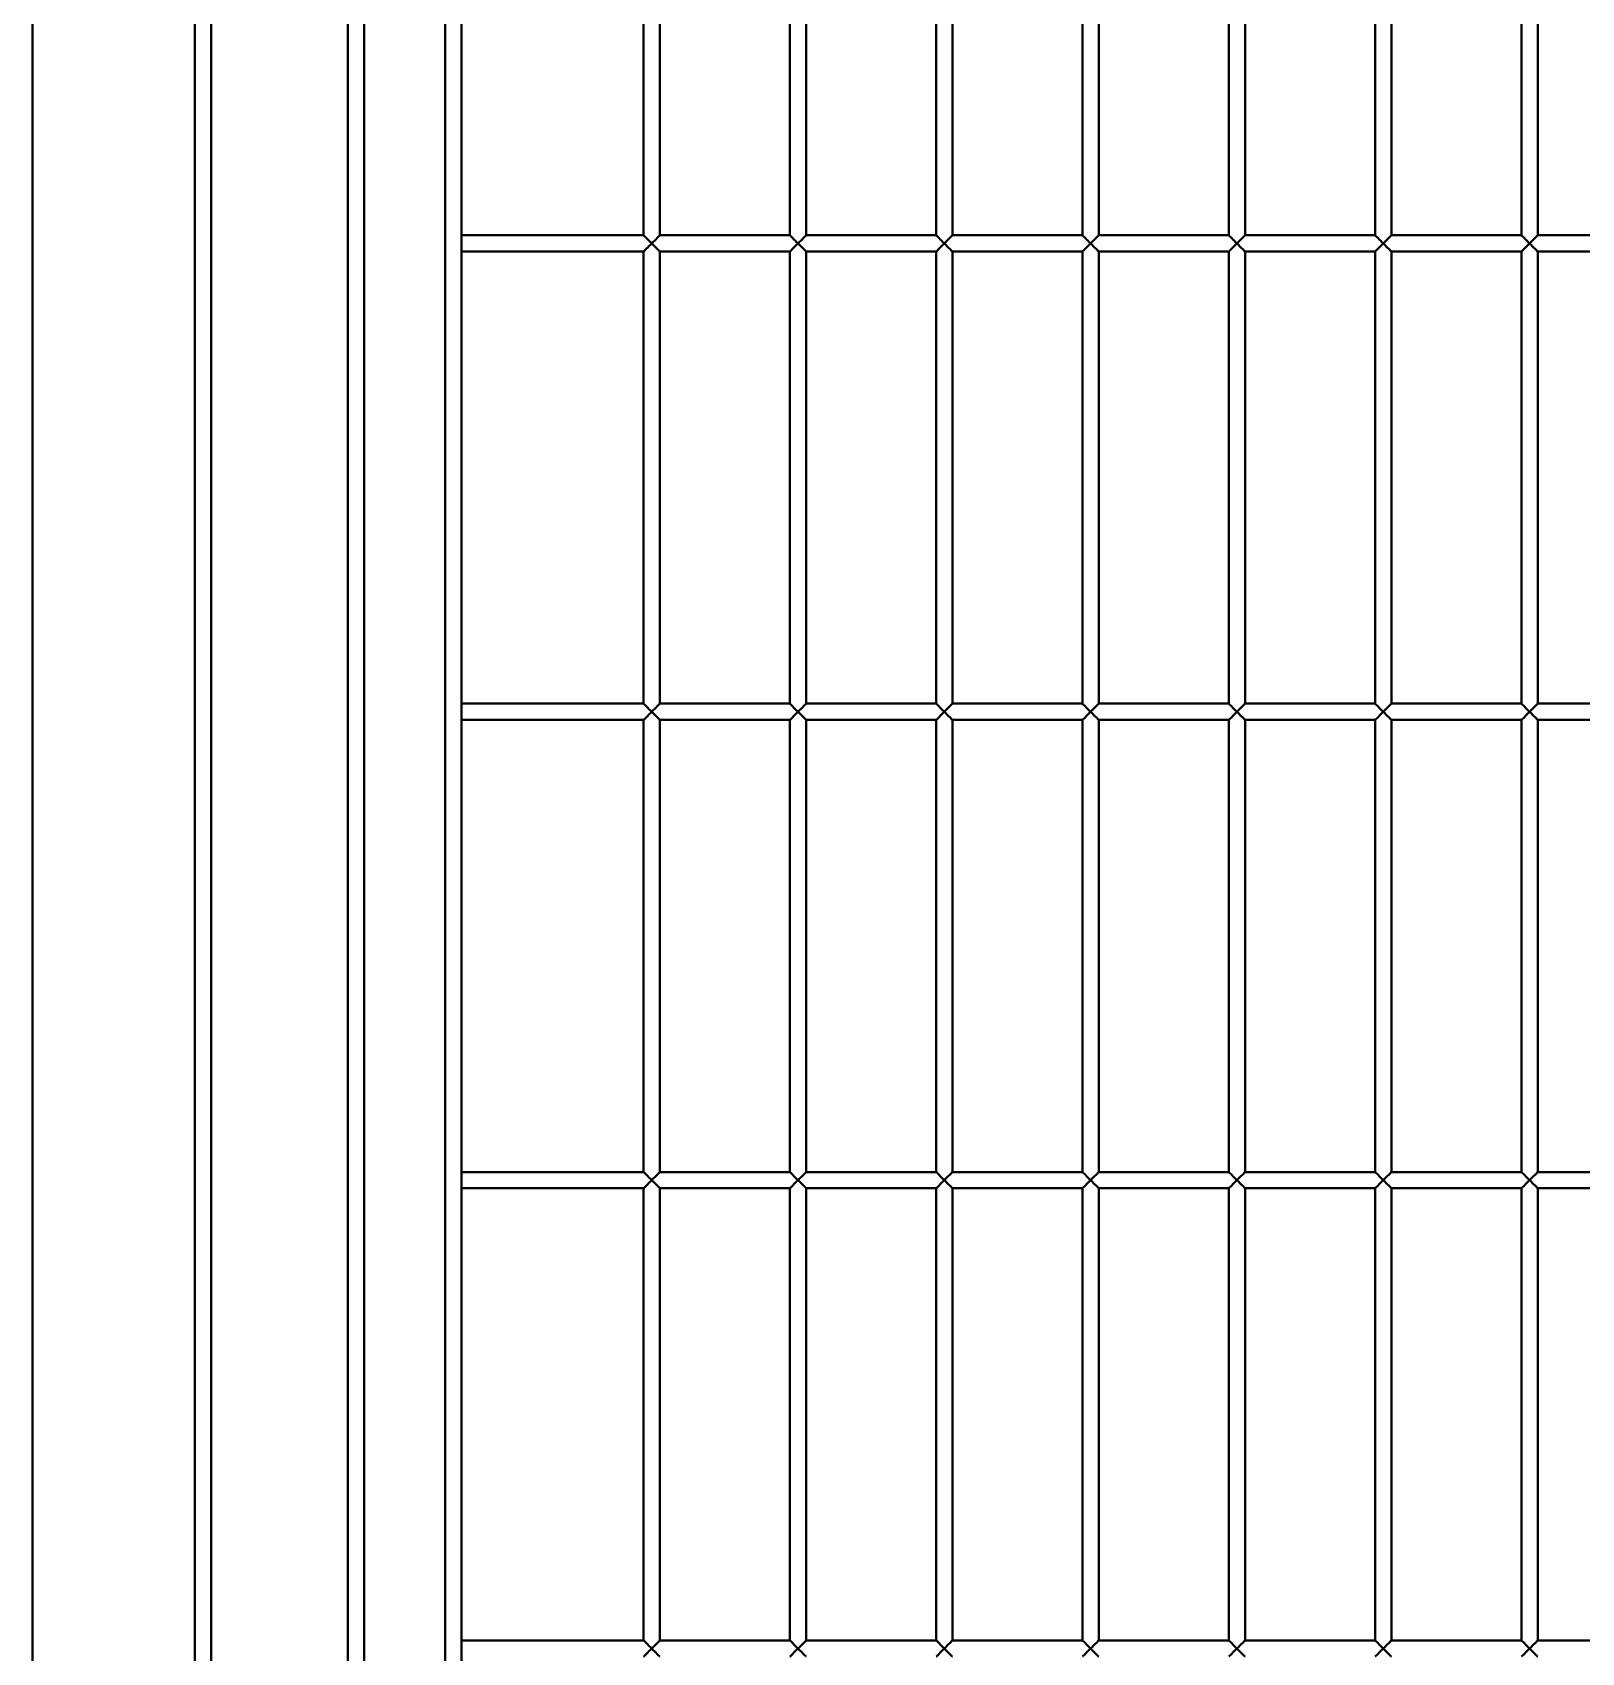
# Model space of a CAD drawing. Header units: millimetres. Extents: x 0 to 297, y 0 to 210.
# Drawn here: x 226.755 to 231.52, y 165.798 to 170.779 of the extents above; entities that cross this region are included whole.
import ezdxf

# ---------------------------------------------------------------- set-up
doc = ezdxf.new("R2010")
doc.units = ezdxf.units.MM
doc.layers.add('轮廓实线层', color=7, linetype='Continuous', lineweight=40)

msp = doc.modelspace()

# ---------------------------------------------------------------- linework, layer by layer
at = {"layer": '轮廓实线层', "color": 7, "linetype": 'Continuous', "lineweight": 40}
for p, q in [((226.7548, 175.7603), (226.7548, 155.7603)), ((227.2548, 155.7603), (227.2548, 175.7603)), ((227.3048, 175.7603), (227.3048, 155.7603)), ((227.7248, 156.7603), (227.7248, 174.7603)), ((227.7748, 174.7103), (227.7748, 156.8103)), ((228.0248, 157.0603), (228.0248, 174.4603)), ((228.0748, 174.4103), (228.0748, 157.1103)), ((228.6348, 171.5453), (228.6348, 170.1553)), ((228.6848, 170.1553), (228.6848, 171.5453)), ((229.0848, 171.5453), (229.0848, 170.1553)), ((229.1348, 170.1553), (229.1348, 171.5453)), ((229.5348, 171.5453), (229.5348, 170.1553)), ((229.5848, 170.1553), (229.5848, 171.5453)), ((229.9848, 171.5453), (229.9848, 170.1553)), ((230.0348, 170.1553), (230.0348, 171.5453)), ((230.4348, 171.5453), (230.4348, 170.1553)), ((230.4848, 170.1553), (230.4848, 171.5453)), ((230.8848, 171.5453), (230.8848, 170.1553)), ((230.9348, 170.1553), (230.9348, 171.5453)), ((231.3348, 171.5453), (231.3348, 170.1553)), ((231.3848, 170.1553), (231.3848, 171.5453)), ((228.6348, 170.1553), (228.0748, 170.1553)), ((229.0848, 170.1553), (228.6848, 170.1553)), ((229.5348, 170.1553), (229.1348, 170.1553)), ((229.9848, 170.1553), (229.5848, 170.1553)), ((230.4348, 170.1553), (230.0348, 170.1553)), ((230.8848, 170.1553), (230.4848, 170.1553)), ((231.3348, 170.1553), (230.9348, 170.1553)), ((231.7848, 170.1553), (231.3848, 170.1553)), ((228.0748, 170.1053), (228.6348, 170.1053)), ((228.6348, 170.1053), (228.6348, 168.7153)), ((228.6848, 168.7153), (228.6848, 170.1053)), ((228.6848, 170.1053), (229.0848, 170.1053)), ((229.0848, 170.1053), (229.0848, 168.7153)), ((229.1348, 168.7153), (229.1348, 170.1053)), ((229.1348, 170.1053), (229.5348, 170.1053)), ((229.5348, 170.1053), (229.5348, 168.7153)), ((229.5848, 168.7153), (229.5848, 170.1053)), ((229.5848, 170.1053), (229.9848, 170.1053)), ((229.9848, 170.1053), (229.9848, 168.7153)), ((230.0348, 168.7153), (230.0348, 170.1053)), ((230.0348, 170.1053), (230.4348, 170.1053)), ((230.4348, 170.1053), (230.4348, 168.7153)), ((230.4848, 168.7153), (230.4848, 170.1053)), ((230.4848, 170.1053), (230.8848, 170.1053)), ((230.8848, 170.1053), (230.8848, 168.7153)), ((230.9348, 168.7153), (230.9348, 170.1053)), ((230.9348, 170.1053), (231.3348, 170.1053)), ((231.3348, 170.1053), (231.3348, 168.7153)), ((231.3848, 168.7153), (231.3848, 170.1053)), ((231.3848, 170.1053), (231.7848, 170.1053)), ((228.6348, 168.7153), (228.0748, 168.7153)), ((229.0848, 168.7153), (228.6848, 168.7153)), ((229.5348, 168.7153), (229.1348, 168.7153)), ((229.9848, 168.7153), (229.5848, 168.7153)), ((230.4348, 168.7153), (230.0348, 168.7153)), ((230.8848, 168.7153), (230.4848, 168.7153)), ((231.3348, 168.7153), (230.9348, 168.7153)), ((231.7848, 168.7153), (231.3848, 168.7153)), ((228.0748, 168.6653), (228.6348, 168.6653)), ((228.6348, 168.6653), (228.6348, 167.2753)), ((228.6848, 167.2753), (228.6848, 168.6653)), ((228.6848, 168.6653), (229.0848, 168.6653)), ((229.0848, 168.6653), (229.0848, 167.2753)), ((229.1348, 167.2753), (229.1348, 168.6653)), ((229.1348, 168.6653), (229.5348, 168.6653)), ((229.5348, 168.6653), (229.5348, 167.2753)), ((229.5848, 167.2753), (229.5848, 168.6653)), ((229.5848, 168.6653), (229.9848, 168.6653)), ((229.9848, 168.6653), (229.9848, 167.2753)), ((230.0348, 167.2753), (230.0348, 168.6653)), ((230.0348, 168.6653), (230.4348, 168.6653)), ((230.4348, 168.6653), (230.4348, 167.2753)), ((230.4848, 167.2753), (230.4848, 168.6653)), ((230.4848, 168.6653), (230.8848, 168.6653)), ((230.8848, 168.6653), (230.8848, 167.2753)), ((230.9348, 167.2753), (230.9348, 168.6653)), ((230.9348, 168.6653), (231.3348, 168.6653)), ((231.3348, 168.6653), (231.3348, 167.2753)), ((231.3848, 167.2753), (231.3848, 168.6653)), ((231.3848, 168.6653), (231.7848, 168.6653)), ((228.6348, 167.2753), (228.0748, 167.2753)), ((229.0848, 167.2753), (228.6848, 167.2753)), ((229.5348, 167.2753), (229.1348, 167.2753)), ((229.9848, 167.2753), (229.5848, 167.2753)), ((230.4348, 167.2753), (230.0348, 167.2753)), ((230.8848, 167.2753), (230.4848, 167.2753)), ((231.3348, 167.2753), (230.9348, 167.2753)), ((231.7848, 167.2753), (231.3848, 167.2753)), ((228.0748, 167.2253), (228.6348, 167.2253)), ((228.6348, 167.2253), (228.6348, 165.8353)), ((228.6848, 165.8353), (228.6848, 167.2253)), ((228.6848, 167.2253), (229.0848, 167.2253)), ((229.0848, 167.2253), (229.0848, 165.8353)), ((229.1348, 165.8353), (229.1348, 167.2253)), ((229.1348, 167.2253), (229.5348, 167.2253)), ((229.5348, 167.2253), (229.5348, 165.8353)), ((229.5848, 165.8353), (229.5848, 167.2253)), ((229.5848, 167.2253), (229.9848, 167.2253)), ((229.9848, 167.2253), (229.9848, 165.8353)), ((230.0348, 165.8353), (230.0348, 167.2253)), ((230.0348, 167.2253), (230.4348, 167.2253)), ((230.4348, 167.2253), (230.4348, 165.8353)), ((230.4848, 165.8353), (230.4848, 167.2253)), ((230.4848, 167.2253), (230.8848, 167.2253)), ((230.8848, 167.2253), (230.8848, 165.8353)), ((230.9348, 165.8353), (230.9348, 167.2253)), ((230.9348, 167.2253), (231.3348, 167.2253)), ((231.3348, 167.2253), (231.3348, 165.8353)), ((231.3848, 165.8353), (231.3848, 167.2253)), ((231.3848, 167.2253), (231.7848, 167.2253)), ((228.6348, 165.8353), (228.0748, 165.8353)), ((229.0848, 165.8353), (228.6848, 165.8353)), ((229.5348, 165.8353), (229.1348, 165.8353)), ((229.9848, 165.8353), (229.5848, 165.8353)), ((230.4348, 165.8353), (230.0348, 165.8353)), ((230.8848, 165.8353), (230.4848, 165.8353)), ((231.3348, 165.8353), (230.9348, 165.8353)), ((231.7848, 165.8353), (231.3848, 165.8353))]:
    msp.add_line(p, q, dxfattribs=at)
at = {"layer": '轮廓实线层', "color": 7, "linetype": 'Continuous', "lineweight": 40, "flags": 128}
for points in [[(228.6348, 170.1553), (228.6352, 170.1549), (228.6363, 170.1538), (228.6382, 170.1519), (228.6407, 170.1494), (228.6438, 170.1463), (228.6473, 170.1428), (228.6513, 170.1388), (228.6555, 170.1346), (228.6598, 170.1303)], [(228.6598, 170.1303), (228.6555, 170.1259), (228.6513, 170.1217), (228.6473, 170.1178), (228.6438, 170.1142), (228.6407, 170.1111), (228.6382, 170.1086), (228.6363, 170.1068), (228.6352, 170.1056), (228.6348, 170.1053)], [(228.6598, 170.1303), (228.6644, 170.1349), (228.6689, 170.1393), (228.673, 170.1434), (228.6767, 170.1471), (228.6798, 170.1502), (228.6822, 170.1526), (228.6839, 170.1543), (228.6847, 170.1552), (228.6848, 170.1553)], [(228.6848, 170.1053), (228.6847, 170.1054), (228.6839, 170.1062), (228.6822, 170.1079), (228.6798, 170.1103), (228.6767, 170.1134), (228.673, 170.1171), (228.6689, 170.1212), (228.6644, 170.1257), (228.6598, 170.1303)], [(229.0848, 170.1553), (229.0852, 170.1549), (229.0863, 170.1538), (229.0882, 170.1519), (229.0907, 170.1494), (229.0938, 170.1463), (229.0973, 170.1428), (229.1013, 170.1388), (229.1055, 170.1346), (229.1098, 170.1303)], [(229.1098, 170.1303), (229.1055, 170.1259), (229.1013, 170.1217), (229.0973, 170.1178), (229.0938, 170.1142), (229.0907, 170.1111), (229.0882, 170.1086), (229.0863, 170.1068), (229.0852, 170.1056), (229.0848, 170.1053)], [(229.1098, 170.1303), (229.1144, 170.1349), (229.1189, 170.1393), (229.123, 170.1434), (229.1267, 170.1471), (229.1298, 170.1502), (229.1322, 170.1526), (229.1339, 170.1543), (229.1347, 170.1552), (229.1348, 170.1553)], [(229.1348, 170.1053), (229.1347, 170.1054), (229.1339, 170.1062), (229.1322, 170.1079), (229.1298, 170.1103), (229.1267, 170.1134), (229.123, 170.1171), (229.1189, 170.1212), (229.1144, 170.1257), (229.1098, 170.1303)], [(229.5348, 170.1553), (229.5352, 170.1549), (229.5363, 170.1538), (229.5382, 170.1519), (229.5407, 170.1494), (229.5438, 170.1463), (229.5473, 170.1428), (229.5513, 170.1388), (229.5555, 170.1346), (229.5598, 170.1303)], [(229.5598, 170.1303), (229.5555, 170.1259), (229.5513, 170.1217), (229.5473, 170.1178), (229.5438, 170.1142), (229.5407, 170.1111), (229.5382, 170.1086), (229.5363, 170.1068), (229.5352, 170.1056), (229.5348, 170.1053)], [(229.5598, 170.1303), (229.5644, 170.1349), (229.5689, 170.1393), (229.573, 170.1434), (229.5767, 170.1471), (229.5798, 170.1502), (229.5822, 170.1526), (229.5839, 170.1543), (229.5847, 170.1552), (229.5848, 170.1553)], [(229.5848, 170.1053), (229.5847, 170.1054), (229.5839, 170.1062), (229.5822, 170.1079), (229.5798, 170.1103), (229.5767, 170.1134), (229.573, 170.1171), (229.5689, 170.1212), (229.5644, 170.1257), (229.5598, 170.1303)], [(229.9848, 170.1553), (229.9852, 170.1549), (229.9863, 170.1538), (229.9882, 170.1519), (229.9907, 170.1494), (229.9938, 170.1463), (229.9973, 170.1428), (230.0013, 170.1388), (230.0055, 170.1346), (230.0098, 170.1303)], [(230.0098, 170.1303), (230.0055, 170.1259), (230.0013, 170.1217), (229.9973, 170.1178), (229.9938, 170.1142), (229.9907, 170.1111), (229.9882, 170.1086), (229.9863, 170.1068), (229.9852, 170.1056), (229.9848, 170.1053)], [(230.0098, 170.1303), (230.0144, 170.1349), (230.0189, 170.1393), (230.023, 170.1434), (230.0267, 170.1471), (230.0298, 170.1502), (230.0322, 170.1526), (230.0339, 170.1543), (230.0347, 170.1552), (230.0348, 170.1553)], [(230.0348, 170.1053), (230.0347, 170.1054), (230.0339, 170.1062), (230.0322, 170.1079), (230.0298, 170.1103), (230.0267, 170.1134), (230.023, 170.1171), (230.0189, 170.1212), (230.0144, 170.1257), (230.0098, 170.1303)], [(230.4348, 170.1553), (230.4352, 170.1549), (230.4363, 170.1538), (230.4382, 170.1519), (230.4407, 170.1494), (230.4438, 170.1463), (230.4473, 170.1428), (230.4513, 170.1388), (230.4555, 170.1346), (230.4598, 170.1303)], [(230.4598, 170.1303), (230.4555, 170.1259), (230.4513, 170.1217), (230.4473, 170.1178), (230.4438, 170.1142), (230.4407, 170.1111), (230.4382, 170.1086), (230.4363, 170.1068), (230.4352, 170.1056), (230.4348, 170.1053)], [(230.4598, 170.1303), (230.4644, 170.1349), (230.4689, 170.1393), (230.473, 170.1434), (230.4767, 170.1471), (230.4798, 170.1502), (230.4822, 170.1526), (230.4839, 170.1543), (230.4847, 170.1552), (230.4848, 170.1553)], [(230.4848, 170.1053), (230.4847, 170.1054), (230.4839, 170.1062), (230.4822, 170.1079), (230.4798, 170.1103), (230.4767, 170.1134), (230.473, 170.1171), (230.4689, 170.1212), (230.4644, 170.1257), (230.4598, 170.1303)], [(230.8848, 170.1553), (230.8852, 170.1549), (230.8863, 170.1538), (230.8882, 170.1519), (230.8907, 170.1494), (230.8938, 170.1463), (230.8973, 170.1428), (230.9013, 170.1388), (230.9055, 170.1346), (230.9098, 170.1303)], [(230.9098, 170.1303), (230.9055, 170.1259), (230.9013, 170.1217), (230.8973, 170.1178), (230.8938, 170.1142), (230.8907, 170.1111), (230.8882, 170.1086), (230.8863, 170.1068), (230.8852, 170.1056), (230.8848, 170.1053)], [(230.9098, 170.1303), (230.9144, 170.1349), (230.9189, 170.1393), (230.923, 170.1434), (230.9267, 170.1471), (230.9298, 170.1502), (230.9322, 170.1526), (230.9339, 170.1543), (230.9347, 170.1552), (230.9348, 170.1553)], [(230.9348, 170.1053), (230.9347, 170.1054), (230.9339, 170.1062), (230.9322, 170.1079), (230.9298, 170.1103), (230.9267, 170.1134), (230.923, 170.1171), (230.9189, 170.1212), (230.9144, 170.1257), (230.9098, 170.1303)], [(231.3348, 170.1553), (231.3352, 170.1549), (231.3363, 170.1538), (231.3382, 170.1519), (231.3407, 170.1494), (231.3438, 170.1463), (231.3473, 170.1428), (231.3513, 170.1388), (231.3555, 170.1346), (231.3598, 170.1303)], [(231.3598, 170.1303), (231.3555, 170.1259), (231.3513, 170.1217), (231.3473, 170.1178), (231.3438, 170.1142), (231.3407, 170.1111), (231.3382, 170.1086), (231.3363, 170.1068), (231.3352, 170.1056), (231.3348, 170.1053)], [(231.3598, 170.1303), (231.3644, 170.1349), (231.3689, 170.1393), (231.373, 170.1434), (231.3767, 170.1471), (231.3798, 170.1502), (231.3822, 170.1526), (231.3839, 170.1543), (231.3847, 170.1552), (231.3848, 170.1553)], [(231.3848, 170.1053), (231.3847, 170.1054), (231.3839, 170.1062), (231.3822, 170.1079), (231.3798, 170.1103), (231.3767, 170.1134), (231.373, 170.1171), (231.3689, 170.1212), (231.3644, 170.1257), (231.3598, 170.1303)], [(228.6348, 168.7153), (228.6352, 168.7149), (228.6363, 168.7138), (228.6382, 168.7119), (228.6407, 168.7094), (228.6438, 168.7063), (228.6473, 168.7028), (228.6513, 168.6988), (228.6555, 168.6946), (228.6598, 168.6903)], [(228.6598, 168.6903), (228.6644, 168.6949), (228.6689, 168.6993), (228.673, 168.7034), (228.6767, 168.7071), (228.6798, 168.7102), (228.6822, 168.7126), (228.6839, 168.7143), (228.6847, 168.7152), (228.6848, 168.7153)], [(229.0848, 168.7153), (229.0852, 168.7149), (229.0863, 168.7138), (229.0882, 168.7119), (229.0907, 168.7094), (229.0938, 168.7063), (229.0973, 168.7028), (229.1013, 168.6988), (229.1055, 168.6946), (229.1098, 168.6903)], [(229.1098, 168.6903), (229.1144, 168.6949), (229.1189, 168.6993), (229.123, 168.7034), (229.1267, 168.7071), (229.1298, 168.7102), (229.1322, 168.7126), (229.1339, 168.7143), (229.1347, 168.7152), (229.1348, 168.7153)], [(229.5348, 168.7153), (229.5352, 168.7149), (229.5363, 168.7138), (229.5382, 168.7119), (229.5407, 168.7094), (229.5438, 168.7063), (229.5473, 168.7028), (229.5513, 168.6988), (229.5555, 168.6946), (229.5598, 168.6903)], [(229.5598, 168.6903), (229.5644, 168.6949), (229.5689, 168.6993), (229.573, 168.7034), (229.5767, 168.7071), (229.5798, 168.7102), (229.5822, 168.7126), (229.5839, 168.7143), (229.5847, 168.7152), (229.5848, 168.7153)], [(229.9848, 168.7153), (229.9852, 168.7149), (229.9863, 168.7138), (229.9882, 168.7119), (229.9907, 168.7094), (229.9938, 168.7063), (229.9973, 168.7028), (230.0013, 168.6988), (230.0055, 168.6946), (230.0098, 168.6903)], [(230.0098, 168.6903), (230.0144, 168.6949), (230.0189, 168.6993), (230.023, 168.7034), (230.0267, 168.7071), (230.0298, 168.7102), (230.0322, 168.7126), (230.0339, 168.7143), (230.0347, 168.7152), (230.0348, 168.7153)], [(230.4348, 168.7153), (230.4352, 168.7149), (230.4363, 168.7138), (230.4382, 168.7119), (230.4407, 168.7094), (230.4438, 168.7063), (230.4473, 168.7028), (230.4513, 168.6988), (230.4555, 168.6946), (230.4598, 168.6903)], [(230.4598, 168.6903), (230.4644, 168.6949), (230.4689, 168.6993), (230.473, 168.7034), (230.4767, 168.7071), (230.4798, 168.7102), (230.4822, 168.7126), (230.4839, 168.7143), (230.4847, 168.7152), (230.4848, 168.7153)], [(230.8848, 168.7153), (230.8852, 168.7149), (230.8863, 168.7138), (230.8882, 168.7119), (230.8907, 168.7094), (230.8938, 168.7063), (230.8973, 168.7028), (230.9013, 168.6988), (230.9055, 168.6946), (230.9098, 168.6903)], [(230.9098, 168.6903), (230.9144, 168.6949), (230.9189, 168.6993), (230.923, 168.7034), (230.9267, 168.7071), (230.9298, 168.7102), (230.9322, 168.7126), (230.9339, 168.7143), (230.9347, 168.7152), (230.9348, 168.7153)], [(231.3348, 168.7153), (231.3352, 168.7149), (231.3363, 168.7138), (231.3382, 168.7119), (231.3407, 168.7094), (231.3438, 168.7063), (231.3473, 168.7028), (231.3513, 168.6988), (231.3555, 168.6946), (231.3598, 168.6903)], [(231.3598, 168.6903), (231.3644, 168.6949), (231.3689, 168.6993), (231.373, 168.7034), (231.3767, 168.7071), (231.3798, 168.7102), (231.3822, 168.7126), (231.3839, 168.7143), (231.3847, 168.7152), (231.3848, 168.7153)], [(228.6598, 168.6903), (228.6555, 168.6859), (228.6513, 168.6817), (228.6473, 168.6778), (228.6438, 168.6742), (228.6407, 168.6711), (228.6382, 168.6686), (228.6363, 168.6668), (228.6352, 168.6656), (228.6348, 168.6653)], [(228.6848, 168.6653), (228.6847, 168.6654), (228.6839, 168.6662), (228.6822, 168.6679), (228.6798, 168.6703), (228.6767, 168.6734), (228.673, 168.6771), (228.6689, 168.6812), (228.6644, 168.6857), (228.6598, 168.6903)], [(229.1098, 168.6903), (229.1055, 168.6859), (229.1013, 168.6817), (229.0973, 168.6778), (229.0938, 168.6742), (229.0907, 168.6711), (229.0882, 168.6686), (229.0863, 168.6668), (229.0852, 168.6656), (229.0848, 168.6653)], [(229.1348, 168.6653), (229.1347, 168.6654), (229.1339, 168.6662), (229.1322, 168.6679), (229.1298, 168.6703), (229.1267, 168.6734), (229.123, 168.6771), (229.1189, 168.6812), (229.1144, 168.6857), (229.1098, 168.6903)], [(229.5598, 168.6903), (229.5555, 168.6859), (229.5513, 168.6817), (229.5473, 168.6778), (229.5438, 168.6742), (229.5407, 168.6711), (229.5382, 168.6686), (229.5363, 168.6668), (229.5352, 168.6656), (229.5348, 168.6653)], [(229.5848, 168.6653), (229.5847, 168.6654), (229.5839, 168.6662), (229.5822, 168.6679), (229.5798, 168.6703), (229.5767, 168.6734), (229.573, 168.6771), (229.5689, 168.6812), (229.5644, 168.6857), (229.5598, 168.6903)], [(230.0098, 168.6903), (230.0055, 168.6859), (230.0013, 168.6817), (229.9973, 168.6778), (229.9938, 168.6742), (229.9907, 168.6711), (229.9882, 168.6686), (229.9863, 168.6668), (229.9852, 168.6656), (229.9848, 168.6653)], [(230.0348, 168.6653), (230.0347, 168.6654), (230.0339, 168.6662), (230.0322, 168.6679), (230.0298, 168.6703), (230.0267, 168.6734), (230.023, 168.6771), (230.0189, 168.6812), (230.0144, 168.6857), (230.0098, 168.6903)], [(230.4598, 168.6903), (230.4555, 168.6859), (230.4513, 168.6817), (230.4473, 168.6778), (230.4438, 168.6742), (230.4407, 168.6711), (230.4382, 168.6686), (230.4363, 168.6668), (230.4352, 168.6656), (230.4348, 168.6653)], [(230.4848, 168.6653), (230.4847, 168.6654), (230.4839, 168.6662), (230.4822, 168.6679), (230.4798, 168.6703), (230.4767, 168.6734), (230.473, 168.6771), (230.4689, 168.6812), (230.4644, 168.6857), (230.4598, 168.6903)], [(230.9098, 168.6903), (230.9055, 168.6859), (230.9013, 168.6817), (230.8973, 168.6778), (230.8938, 168.6742), (230.8907, 168.6711), (230.8882, 168.6686), (230.8863, 168.6668), (230.8852, 168.6656), (230.8848, 168.6653)], [(230.9348, 168.6653), (230.9347, 168.6654), (230.9339, 168.6662), (230.9322, 168.6679), (230.9298, 168.6703), (230.9267, 168.6734), (230.923, 168.6771), (230.9189, 168.6812), (230.9144, 168.6857), (230.9098, 168.6903)], [(231.3598, 168.6903), (231.3555, 168.6859), (231.3513, 168.6817), (231.3473, 168.6778), (231.3438, 168.6742), (231.3407, 168.6711), (231.3382, 168.6686), (231.3363, 168.6668), (231.3352, 168.6656), (231.3348, 168.6653)], [(231.3848, 168.6653), (231.3847, 168.6654), (231.3839, 168.6662), (231.3822, 168.6679), (231.3798, 168.6703), (231.3767, 168.6734), (231.373, 168.6771), (231.3689, 168.6812), (231.3644, 168.6857), (231.3598, 168.6903)], [(228.6348, 167.2753), (228.6352, 167.2749), (228.6363, 167.2738), (228.6382, 167.2719), (228.6407, 167.2694), (228.6438, 167.2663), (228.6473, 167.2628), (228.6513, 167.2588), (228.6555, 167.2546), (228.6598, 167.2503)], [(228.6598, 167.2503), (228.6644, 167.2549), (228.6689, 167.2593), (228.673, 167.2634), (228.6767, 167.2671), (228.6798, 167.2702), (228.6822, 167.2726), (228.6839, 167.2743), (228.6847, 167.2752), (228.6848, 167.2753)], [(229.0848, 167.2753), (229.0852, 167.2749), (229.0863, 167.2738), (229.0882, 167.2719), (229.0907, 167.2694), (229.0938, 167.2663), (229.0973, 167.2628), (229.1013, 167.2588), (229.1055, 167.2546), (229.1098, 167.2503)], [(229.1098, 167.2503), (229.1144, 167.2549), (229.1189, 167.2593), (229.123, 167.2634), (229.1267, 167.2671), (229.1298, 167.2702), (229.1322, 167.2726), (229.1339, 167.2743), (229.1347, 167.2752), (229.1348, 167.2753)], [(229.5348, 167.2753), (229.5352, 167.2749), (229.5363, 167.2738), (229.5382, 167.2719), (229.5407, 167.2694), (229.5438, 167.2663), (229.5473, 167.2628), (229.5513, 167.2588), (229.5555, 167.2546), (229.5598, 167.2503)], [(229.5598, 167.2503), (229.5644, 167.2549), (229.5689, 167.2593), (229.573, 167.2634), (229.5767, 167.2671), (229.5798, 167.2702), (229.5822, 167.2726), (229.5839, 167.2743), (229.5847, 167.2752), (229.5848, 167.2753)], [(229.9848, 167.2753), (229.9852, 167.2749), (229.9863, 167.2738), (229.9882, 167.2719), (229.9907, 167.2694), (229.9938, 167.2663), (229.9973, 167.2628), (230.0013, 167.2588), (230.0055, 167.2546), (230.0098, 167.2503)], [(230.0098, 167.2503), (230.0144, 167.2549), (230.0189, 167.2593), (230.023, 167.2634), (230.0267, 167.2671), (230.0298, 167.2702), (230.0322, 167.2726), (230.0339, 167.2743), (230.0347, 167.2752), (230.0348, 167.2753)], [(230.4348, 167.2753), (230.4352, 167.2749), (230.4363, 167.2738), (230.4382, 167.2719), (230.4407, 167.2694), (230.4438, 167.2663), (230.4473, 167.2628), (230.4513, 167.2588), (230.4555, 167.2546), (230.4598, 167.2503)], [(230.4598, 167.2503), (230.4644, 167.2549), (230.4689, 167.2593), (230.473, 167.2634), (230.4767, 167.2671), (230.4798, 167.2702), (230.4822, 167.2726), (230.4839, 167.2743), (230.4847, 167.2752), (230.4848, 167.2753)], [(230.8848, 167.2753), (230.8852, 167.2749), (230.8863, 167.2738), (230.8882, 167.2719), (230.8907, 167.2694), (230.8938, 167.2663), (230.8973, 167.2628), (230.9013, 167.2588), (230.9055, 167.2546), (230.9098, 167.2503)], [(230.9098, 167.2503), (230.9144, 167.2549), (230.9189, 167.2593), (230.923, 167.2634), (230.9267, 167.2671), (230.9298, 167.2702), (230.9322, 167.2726), (230.9339, 167.2743), (230.9347, 167.2752), (230.9348, 167.2753)], [(231.3348, 167.2753), (231.3352, 167.2749), (231.3363, 167.2738), (231.3382, 167.2719), (231.3407, 167.2694), (231.3438, 167.2663), (231.3473, 167.2628), (231.3513, 167.2588), (231.3555, 167.2546), (231.3598, 167.2503)], [(231.3598, 167.2503), (231.3644, 167.2549), (231.3689, 167.2593), (231.373, 167.2634), (231.3767, 167.2671), (231.3798, 167.2702), (231.3822, 167.2726), (231.3839, 167.2743), (231.3847, 167.2752), (231.3848, 167.2753)], [(228.6598, 167.2503), (228.6555, 167.2459), (228.6513, 167.2417), (228.6473, 167.2378), (228.6438, 167.2342), (228.6407, 167.2311), (228.6382, 167.2286), (228.6363, 167.2268), (228.6352, 167.2256), (228.6348, 167.2253)], [(228.6848, 167.2253), (228.6847, 167.2254), (228.6839, 167.2262), (228.6822, 167.2279), (228.6798, 167.2303), (228.6767, 167.2334), (228.673, 167.2371), (228.6689, 167.2412), (228.6644, 167.2457), (228.6598, 167.2503)], [(229.1098, 167.2503), (229.1055, 167.2459), (229.1013, 167.2417), (229.0973, 167.2378), (229.0938, 167.2342), (229.0907, 167.2311), (229.0882, 167.2286), (229.0863, 167.2268), (229.0852, 167.2256), (229.0848, 167.2253)], [(229.1348, 167.2253), (229.1347, 167.2254), (229.1339, 167.2262), (229.1322, 167.2279), (229.1298, 167.2303), (229.1267, 167.2334), (229.123, 167.2371), (229.1189, 167.2412), (229.1144, 167.2457), (229.1098, 167.2503)], [(229.5598, 167.2503), (229.5555, 167.2459), (229.5513, 167.2417), (229.5473, 167.2378), (229.5438, 167.2342), (229.5407, 167.2311), (229.5382, 167.2286), (229.5363, 167.2268), (229.5352, 167.2256), (229.5348, 167.2253)], [(229.5848, 167.2253), (229.5847, 167.2254), (229.5839, 167.2262), (229.5822, 167.2279), (229.5798, 167.2303), (229.5767, 167.2334), (229.573, 167.2371), (229.5689, 167.2412), (229.5644, 167.2457), (229.5598, 167.2503)], [(230.0098, 167.2503), (230.0055, 167.2459), (230.0013, 167.2417), (229.9973, 167.2378), (229.9938, 167.2342), (229.9907, 167.2311), (229.9882, 167.2286), (229.9863, 167.2268), (229.9852, 167.2256), (229.9848, 167.2253)], [(230.0348, 167.2253), (230.0347, 167.2254), (230.0339, 167.2262), (230.0322, 167.2279), (230.0298, 167.2303), (230.0267, 167.2334), (230.023, 167.2371), (230.0189, 167.2412), (230.0144, 167.2457), (230.0098, 167.2503)], [(230.4598, 167.2503), (230.4555, 167.2459), (230.4513, 167.2417), (230.4473, 167.2378), (230.4438, 167.2342), (230.4407, 167.2311), (230.4382, 167.2286), (230.4363, 167.2268), (230.4352, 167.2256), (230.4348, 167.2253)], [(230.4848, 167.2253), (230.4847, 167.2254), (230.4839, 167.2262), (230.4822, 167.2279), (230.4798, 167.2303), (230.4767, 167.2334), (230.473, 167.2371), (230.4689, 167.2412), (230.4644, 167.2457), (230.4598, 167.2503)], [(230.9098, 167.2503), (230.9055, 167.2459), (230.9013, 167.2417), (230.8973, 167.2378), (230.8938, 167.2342), (230.8907, 167.2311), (230.8882, 167.2286), (230.8863, 167.2268), (230.8852, 167.2256), (230.8848, 167.2253)], [(230.9348, 167.2253), (230.9347, 167.2254), (230.9339, 167.2262), (230.9322, 167.2279), (230.9298, 167.2303), (230.9267, 167.2334), (230.923, 167.2371), (230.9189, 167.2412), (230.9144, 167.2457), (230.9098, 167.2503)], [(231.3598, 167.2503), (231.3555, 167.2459), (231.3513, 167.2417), (231.3473, 167.2378), (231.3438, 167.2342), (231.3407, 167.2311), (231.3382, 167.2286), (231.3363, 167.2268), (231.3352, 167.2256), (231.3348, 167.2253)], [(231.3848, 167.2253), (231.3847, 167.2254), (231.3839, 167.2262), (231.3822, 167.2279), (231.3798, 167.2303), (231.3767, 167.2334), (231.373, 167.2371), (231.3689, 167.2412), (231.3644, 167.2457), (231.3598, 167.2503)], [(228.6348, 165.8353), (228.6352, 165.8349), (228.6363, 165.8338), (228.6382, 165.8319), (228.6407, 165.8294), (228.6438, 165.8263), (228.6473, 165.8228), (228.6513, 165.8188), (228.6555, 165.8146), (228.6598, 165.8103)], [(228.6598, 165.8103), (228.6644, 165.8149), (228.6689, 165.8193), (228.673, 165.8234), (228.6767, 165.8271), (228.6798, 165.8302), (228.6822, 165.8326), (228.6839, 165.8343), (228.6847, 165.8352), (228.6848, 165.8353)], [(229.0848, 165.8353), (229.0852, 165.8349), (229.0863, 165.8338), (229.0882, 165.8319), (229.0907, 165.8294), (229.0938, 165.8263), (229.0973, 165.8228), (229.1013, 165.8188), (229.1055, 165.8146), (229.1098, 165.8103)], [(229.1098, 165.8103), (229.1144, 165.8149), (229.1189, 165.8193), (229.123, 165.8234), (229.1267, 165.8271), (229.1298, 165.8302), (229.1322, 165.8326), (229.1339, 165.8343), (229.1347, 165.8352), (229.1348, 165.8353)], [(229.5348, 165.8353), (229.5352, 165.8349), (229.5363, 165.8338), (229.5382, 165.8319), (229.5407, 165.8294), (229.5438, 165.8263), (229.5473, 165.8228), (229.5513, 165.8188), (229.5555, 165.8146), (229.5598, 165.8103)], [(229.5598, 165.8103), (229.5644, 165.8149), (229.5689, 165.8193), (229.573, 165.8234), (229.5767, 165.8271), (229.5798, 165.8302), (229.5822, 165.8326), (229.5839, 165.8343), (229.5847, 165.8352), (229.5848, 165.8353)], [(229.9848, 165.8353), (229.9852, 165.8349), (229.9863, 165.8338), (229.9882, 165.8319), (229.9907, 165.8294), (229.9938, 165.8263), (229.9973, 165.8228), (230.0013, 165.8188), (230.0055, 165.8146), (230.0098, 165.8103)], [(230.0098, 165.8103), (230.0144, 165.8149), (230.0189, 165.8193), (230.023, 165.8234), (230.0267, 165.8271), (230.0298, 165.8302), (230.0322, 165.8326), (230.0339, 165.8343), (230.0347, 165.8352), (230.0348, 165.8353)], [(230.4348, 165.8353), (230.4352, 165.8349), (230.4363, 165.8338), (230.4382, 165.8319), (230.4407, 165.8294), (230.4438, 165.8263), (230.4473, 165.8228), (230.4513, 165.8188), (230.4555, 165.8146), (230.4598, 165.8103)], [(230.4598, 165.8103), (230.4644, 165.8149), (230.4689, 165.8193), (230.473, 165.8234), (230.4767, 165.8271), (230.4798, 165.8302), (230.4822, 165.8326), (230.4839, 165.8343), (230.4847, 165.8352), (230.4848, 165.8353)], [(230.8848, 165.8353), (230.8852, 165.8349), (230.8863, 165.8338), (230.8882, 165.8319), (230.8907, 165.8294), (230.8938, 165.8263), (230.8973, 165.8228), (230.9013, 165.8188), (230.9055, 165.8146), (230.9098, 165.8103)], [(230.9098, 165.8103), (230.9144, 165.8149), (230.9189, 165.8193), (230.923, 165.8234), (230.9267, 165.8271), (230.9298, 165.8302), (230.9322, 165.8326), (230.9339, 165.8343), (230.9347, 165.8352), (230.9348, 165.8353)], [(231.3348, 165.8353), (231.3352, 165.8349), (231.3363, 165.8338), (231.3382, 165.8319), (231.3407, 165.8294), (231.3438, 165.8263), (231.3473, 165.8228), (231.3513, 165.8188), (231.3555, 165.8146), (231.3598, 165.8103)], [(231.3598, 165.8103), (231.3644, 165.8149), (231.3689, 165.8193), (231.373, 165.8234), (231.3767, 165.8271), (231.3798, 165.8302), (231.3822, 165.8326), (231.3839, 165.8343), (231.3847, 165.8352), (231.3848, 165.8353)], [(228.6598, 165.8103), (228.6555, 165.8059), (228.6513, 165.8017), (228.6473, 165.7978), (228.6438, 165.7942), (228.6407, 165.7911), (228.6382, 165.7886), (228.6363, 165.7868), (228.6352, 165.7856), (228.6348, 165.7853)], [(228.6848, 165.7853), (228.6847, 165.7854), (228.6839, 165.7862), (228.6822, 165.7879), (228.6798, 165.7903), (228.6767, 165.7934), (228.673, 165.7971), (228.6689, 165.8012), (228.6644, 165.8057), (228.6598, 165.8103)], [(229.1098, 165.8103), (229.1055, 165.8059), (229.1013, 165.8017), (229.0973, 165.7978), (229.0938, 165.7942), (229.0907, 165.7911), (229.0882, 165.7886), (229.0863, 165.7868), (229.0852, 165.7856), (229.0848, 165.7853)], [(229.1348, 165.7853), (229.1347, 165.7854), (229.1339, 165.7862), (229.1322, 165.7879), (229.1298, 165.7903), (229.1267, 165.7934), (229.123, 165.7971), (229.1189, 165.8012), (229.1144, 165.8057), (229.1098, 165.8103)], [(229.5598, 165.8103), (229.5555, 165.8059), (229.5513, 165.8017), (229.5473, 165.7978), (229.5438, 165.7942), (229.5407, 165.7911), (229.5382, 165.7886), (229.5363, 165.7868), (229.5352, 165.7856), (229.5348, 165.7853)], [(229.5848, 165.7853), (229.5847, 165.7854), (229.5839, 165.7862), (229.5822, 165.7879), (229.5798, 165.7903), (229.5767, 165.7934), (229.573, 165.7971), (229.5689, 165.8012), (229.5644, 165.8057), (229.5598, 165.8103)], [(230.0098, 165.8103), (230.0055, 165.8059), (230.0013, 165.8017), (229.9973, 165.7978), (229.9938, 165.7942), (229.9907, 165.7911), (229.9882, 165.7886), (229.9863, 165.7868), (229.9852, 165.7856), (229.9848, 165.7853)], [(230.0348, 165.7853), (230.0347, 165.7854), (230.0339, 165.7862), (230.0322, 165.7879), (230.0298, 165.7903), (230.0267, 165.7934), (230.023, 165.7971), (230.0189, 165.8012), (230.0144, 165.8057), (230.0098, 165.8103)], [(230.4598, 165.8103), (230.4555, 165.8059), (230.4513, 165.8017), (230.4473, 165.7978), (230.4438, 165.7942), (230.4407, 165.7911), (230.4382, 165.7886), (230.4363, 165.7868), (230.4352, 165.7856), (230.4348, 165.7853)], [(230.4848, 165.7853), (230.4847, 165.7854), (230.4839, 165.7862), (230.4822, 165.7879), (230.4798, 165.7903), (230.4767, 165.7934), (230.473, 165.7971), (230.4689, 165.8012), (230.4644, 165.8057), (230.4598, 165.8103)], [(230.9098, 165.8103), (230.9055, 165.8059), (230.9013, 165.8017), (230.8973, 165.7978), (230.8938, 165.7942), (230.8907, 165.7911), (230.8882, 165.7886), (230.8863, 165.7868), (230.8852, 165.7856), (230.8848, 165.7853)], [(230.9348, 165.7853), (230.9347, 165.7854), (230.9339, 165.7862), (230.9322, 165.7879), (230.9298, 165.7903), (230.9267, 165.7934), (230.923, 165.7971), (230.9189, 165.8012), (230.9144, 165.8057), (230.9098, 165.8103)], [(231.3598, 165.8103), (231.3555, 165.8059), (231.3513, 165.8017), (231.3473, 165.7978), (231.3438, 165.7942), (231.3407, 165.7911), (231.3382, 165.7886), (231.3363, 165.7868), (231.3352, 165.7856), (231.3348, 165.7853)], [(231.3848, 165.7853), (231.3847, 165.7854), (231.3839, 165.7862), (231.3822, 165.7879), (231.3798, 165.7903), (231.3767, 165.7934), (231.373, 165.7971), (231.3689, 165.8012), (231.3644, 165.8057), (231.3598, 165.8103)]]:
    msp.add_lwpolyline(points, dxfattribs=at)

doc.saveas('drawing.dxf')
